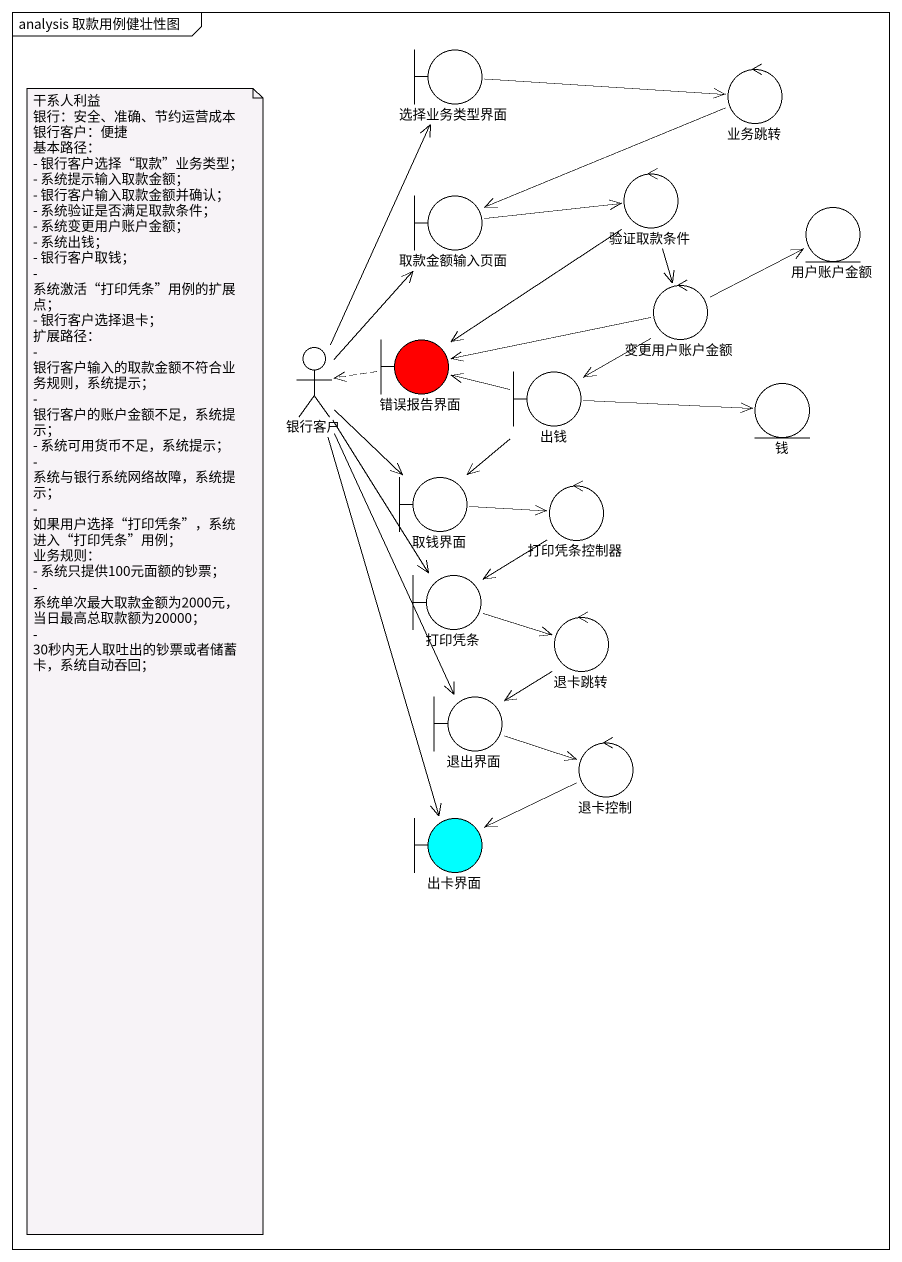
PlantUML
@startuml
mainframe analysis 取款用例健壮性图
boundary 选择业务类型界面
control 业务跳转
control 验证取款条件
boundary 取款金额输入页面
entity 用户账户金额
control 变更用户账户金额
actor 银行客户
boundary 错误报告界面 #FF0000
boundary 出钱
entity 钱
boundary 取钱界面
control 打印凭条控制器
boundary 打印凭条
control 退卡跳转
boundary 退出界面
control 退卡控制
boundary 出卡界面 #00FFFF
选择业务类型界面 -right-> 业务跳转
业务跳转 -left-> 取款金额输入页面
验证取款条件 --> 变更用户账户金额
验证取款条件 --> 错误报告界面
取款金额输入页面 -right-> 验证取款条件
变更用户账户金额 -right-> 用户账户金额
变更用户账户金额 -left-> 错误报告界面
变更用户账户金额 --> 出钱
银行客户 -up-> 选择业务类型界面
银行客户 -up-> 取款金额输入页面
银行客户 --> 取钱界面
银行客户 --> 打印凭条
银行客户 --> 退出界面
银行客户 --> 出卡界面
错误报告界面 .left.> 银行客户
出钱 -left-> 错误报告界面
出钱 -right-> 钱
出钱 --> 取钱界面
取钱界面 -right-> 打印凭条控制器
打印凭条控制器 --> 打印凭条
打印凭条 -right-> 退卡跳转
退卡跳转 --> 退出界面
退出界面 -right-> 退卡控制
退卡控制 -left-> 出卡界面
note as N1
  干系人利益
  银行：安全、准确、节约运营成本
  银行客户：便捷
  基本路径：
  - 银行客户选择“取款”业务类型；
  - 系统提示输入取款金额；
  - 银行客户输入取款金额并确认；
  - 系统验证是否满足取款条件；
  - 系统变更用户账户金额；
  - 系统出钱；
  - 银行客户取钱；
  - 系统激活“打印凭条”用例的扩展点；
  - 银行客户选择退卡；
  扩展路径：
  - 银行客户输入的取款金额不符合业务规则，系统提示；
  - 银行客户的账户金额不足，系统提示；
  - 系统可用货币不足，系统提示；
  - 系统与银行系统网络故障，系统提示；
  - 如果用户选择“打印凭条”，系统进入“打印凭条”用例；
  业务规则：
  - 系统只提供100元面额的钞票；
  - 系统单次最大取款金额为2000元，当日最高总取款额为20000；
  - 30秒内无人取吐出的钞票或者储蓄卡，系统自动吞回；
end note
@enduml
